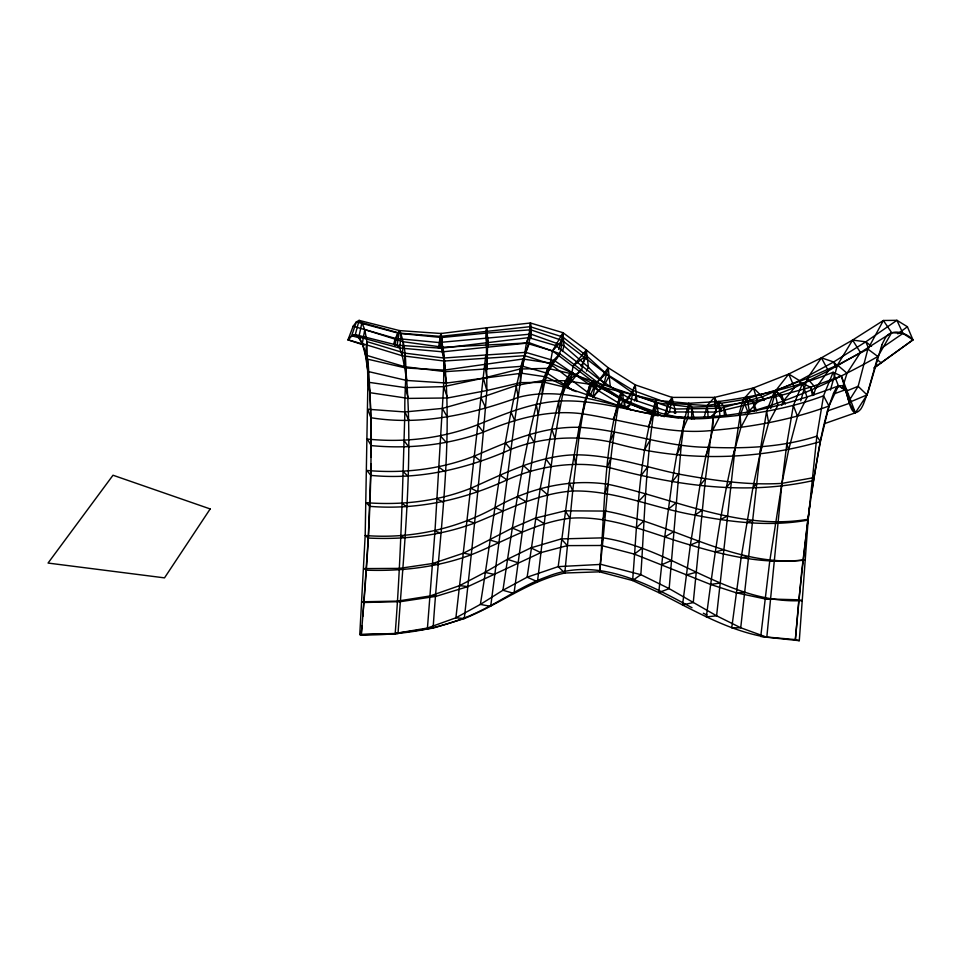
<?xml version="1.0" encoding="UTF-8"?>
<svg xmlns="http://www.w3.org/2000/svg" width="961" height="961" viewBox="0 0 961 961"><rect width="100%" height="100%" fill="white"/><g stroke="black" fill="none" stroke-linecap="round" stroke-linejoin="round"><path stroke-width="1.44" d="M363.414 344.278L348.002 339.822L351.642 335.785L355.294 334.62L359.09 320.373L361.889 322.692L364.748 329.611L366.922 341.611L367.895 382.166L365.18 535.517L359.774 634.608L395.187 633.467C400.941 559.758 402.623 485.822 404.893 411.945C404.064 385.109 409.987 356.123 399.56 330.608L359.09 320.373L356.351 321.923L353.143 326.223L348.002 339.822L364.219 345.203M359.774 634.608L398.022 633.611C404.125 545.319 413.903 456.415 405.65 367.967L367.835 359.21C374.946 451.045 369.132 543.313 361.228 634.945C401.59 635.365 442.769 629.323 479.287 611.388C502.279 600.457 523.12 585.189 547.241 576.636C597.478 556.083 648.555 584.18 692.016 607.736M371.15 457.208C371.378 434.768 371.162 412.305 369.649 389.902C366.453 371.967 369.697 348.447 355.858 334.74L352.086 335.473L348.002 339.822M824.91 423.489L855.398 412.81L841.368 376.039L833.127 372.267L823.529 395.836L816.862 436.15L808.213 519.228L799.288 640.687L766.806 637.239L740.727 627.761L716.594 615.797L669.168 588.637L640.843 574.666L601.081 564.395L558.197 566.63L527.133 577.201L502.927 590.27L480.368 604.421L455.898 617.803L427.441 628.038L395.187 633.467L433.123 628.122L464.283 618.56C472.728 542.641 480.776 466.662 486.855 390.526C486.771 369.529 486.206 348.771 486.542 327.821L530.436 323.004L562.954 332.686L586.306 349.972L608.169 367.727L635.257 384.88L672.003 397.398L714.455 397.41L753.496 387.908L788.729 374.021L821.427 357.828L852.587 340.074L883.375 320.493L896.925 320.313L907.4 326.74L912.95 339.87L873.969 368.027M630.776 409.746L565.224 387.283L544.659 382.322L520.526 382.634L486.855 390.526L447.598 397.974L408.257 398.407L369.829 392.665L367.895 382.166L405.506 387.643L443.598 386.646L483.359 378.141L520.093 369.012L547.794 368.363L569.993 373.433L657 402.875L691.812 407.224L723.573 405.71L753.064 401.35L781.629 395.175L810.567 387.199L841.368 376.039L849.476 403.284L855.398 412.81L867.026 394.923L877.873 356.519L891.664 332.662L860.455 352.531L828.358 370.838L794.507 387.595L757.616 402.07L715.921 412.077L669.553 411.933L629.023 398.238L599.544 379.679L555.77 345.576L528.742 337.647L441.471 348.242L397.109 345.155L355.294 334.62L358.885 336.987L362.309 343.582L365.396 354.993L404.533 366.67L445.231 371.655L486.831 368.904L487.563 347.173L486.65 333.059L530.688 329.803L562.209 340.47L606.007 373.745L633.131 390.43L668.267 403.32L707.188 405.494L743.093 399.728L776.116 390.154L807.276 378.43L837.463 365.072L867.867 349.095L883.375 320.493L891.664 332.662L902.932 333.419L912.95 339.87L874.306 367.775M691.62 418.888L691.812 407.224L688.833 403.32L655.786 400.281L590.018 384.244L565.5 380.784L542.905 380.496L516.093 385.553L480.92 397.578L442.348 408.425L404.893 411.945L367.655 409.242L370.922 417.723C421.11 425.879 471.19 414.383 518.291 397.386C551.085 388.676 584.756 397.325 616.746 405.302C689.698 430.408 768.584 412.365 838.424 385.914L844.959 389.902L834.16 393.818M371.066 463.863L368.279 538.232L362.826 616.313M610.379 387.079L608.169 367.727L603.208 386.634L598.018 390.43L554.953 360.928L525.727 352.363L485.785 354.981L455.898 617.803L464.283 618.56C498.531 604.841 528.31 581.153 564.804 573.02L572.72 490.999L578.894 437.856L579.099 427.345L584.756 401.494L590.018 384.244L593.057 381.085L598.018 390.43L625.515 407.296L630.824 409.662M439.934 348.062L440.234 336.386L441.111 333.503L486.542 327.821L488.164 342.476L487.563 347.173L442.697 351.834L399.68 348.002L358.885 336.987L361.889 322.692L401.242 333.563L441.676 337.527L486.65 333.059M406.671 380.46L404.533 366.67L404.989 353.155L366.922 341.611L365.396 354.993L367.955 371.463L406.671 380.46L446.625 383.031L521.643 373.228L545.968 376.856L576.264 391.68M595.303 398.166L550.136 363.883L524.742 355.678L444.162 361.024L402.287 355.774L362.309 343.582L364.748 329.611L403.392 341.756L443.033 347.233C454.493 440.691 439.117 534.772 433.123 628.122L427.441 628.038L434.985 531.121L443.598 386.646L443.886 358.021L441.111 333.503L399.56 330.608L395.271 338.38L393.746 343.978M486.542 327.821L486.062 337.671L486.843 343.401M438.492 348.314L440.234 336.386L530.064 326.692L562.726 336.963L586.871 356.075L609.01 376.256L636.314 395.5L674.874 409.026L720.546 408.281L762.277 396.821L799.492 380.616L833.655 361.985L865.801 341.828L896.925 320.313L902.932 333.419L881.177 348.399M813.859 394.947L810.567 387.199L802.507 383.487L793.354 405.59L786.855 443.778L781.93 483.371L766.806 637.239C736.907 632.338 709.29 618.668 682.526 604.962L690.37 545.019L699.968 485.461L705.77 456.547L712.642 430.384L713.242 417.771L718.828 401.47C757.929 396.376 796.537 387.079 833.127 372.267L838.424 385.914L828.983 406.022L820.394 441.592L813.474 480.488L807.745 520.129L798.855 599.796L795.36 639.606L799.288 640.687M562.425 351.498L563.975 345.936L562.954 332.686L552.527 350.897L550.136 363.883L544.659 382.322L538.16 414.575L514.003 593.43L502.927 590.27C513.462 519.901 523.385 449.051 542.905 380.496C546.22 373.769 547.326 364.315 554.953 360.928C562.197 353.36 561.668 342.428 562.954 332.686M542.16 393.493L542.905 380.496M579.099 427.345C541.944 426.228 507.696 441.748 474.35 456.091C440.162 469.473 403.32 473.641 366.862 470.458L370.838 475.371C419.056 480.14 466.89 468.776 510.844 449.376C542.328 436.823 576.984 435.225 610.031 441.868C678.31 461.712 752.151 461.196 820.394 441.592L816.862 436.15C782.05 447.394 745.195 448.727 708.93 447.309C664.64 447.273 623.052 429.819 579.099 427.345L569.332 482.758L558.197 566.63L564.804 573.02L599.556 571.831L632.59 580.54L640.843 574.666C644.819 516.489 645.768 457.82 655.786 400.281L657 402.875L658.417 415.789M726.384 415.188L723.573 405.71L718.828 401.47L688.833 403.32L687.968 417.951L682.154 431.081L676.688 455.166L672.123 481.869L664.712 537.007L658.741 592.577L682.526 604.962L693.253 602.571L705.494 478.71L713.242 417.771C750.733 415.056 788.212 409.062 823.529 395.836L828.983 406.022C791.624 419.789 752.223 427.032 712.642 430.384C668.267 435.417 625.863 420.245 582.57 413.843C548.287 409.182 514.64 418.984 483.335 432.162C447.454 445.099 409.122 449.183 371.222 445.604L367.306 439.057C404.725 442.901 442.54 438.336 477.665 424.75C503.84 414.299 530.292 402.899 558.773 401.085C611.16 398.491 660.603 424.065 713.242 417.771M621.226 391.475C602.871 449.544 605.382 511.732 599.556 571.831C606.715 511.817 608.878 450.853 621.226 391.475L622.536 391.668L623.221 399.235L625.515 407.296L630.608 404.113L633.131 390.43L635.257 384.88L636.951 401.085M655.786 400.281C638.308 458.613 637.636 520.225 632.59 580.54L658.741 592.577L669.168 588.637L681.229 445.291L684.749 418.335L688.833 403.32M404.533 366.67L402.287 355.774L403.392 341.756M361.228 634.945L362.045 625.575M521.643 373.228C520.73 355.63 534.016 340.975 530.436 323.004L528.742 337.647L526.412 343.173L522.628 366.249L514.712 420.63L490.687 606.355L480.368 604.421C493.642 522.52 502.519 439.549 522.904 359.018L551.206 363.21L576.552 375.054L581.609 369.829L586.306 349.972L573.212 365.949L570.582 378.91L567.434 386.562L573.273 390.767M530.304 338.356L530.436 323.004M674.442 413.302L674.874 409.026L672.003 397.398L668.267 403.32L664.135 416.75L669.553 411.933L672.003 397.398M774.506 391.199L777.869 405.434L768.644 422.804L760.079 453.832L752.883 487.9L741.135 557.716L731.741 627.833L740.727 627.761L760.836 446.865L766.59 411.344L774.506 391.199L781.629 395.175L785.293 404.052M735.129 447.79C721.531 503.396 713.819 560.239 706.323 616.926L716.594 615.797L735.129 447.79L740.174 415.272L746.985 397.157L753.064 401.35L756.643 411.056M402.287 355.774L399.68 348.002L401.242 333.563M760.079 453.832L760.836 446.865M781.93 483.371C747.141 485.497 712.509 480.26 678.382 474.025C643.69 466.674 609.875 454.421 573.957 454.841C536.995 456.139 504.044 473.689 470.95 488.224C437.675 501.462 401.734 505.33 366.189 502.723L369.829 506.351C417.098 510.243 464.139 499.672 506.976 479.899C538.448 466.085 573.369 460.703 607.34 467.046C674.033 485.125 745.159 495.984 813.474 480.488L812.093 477.941L781.93 483.371L769.725 561.308L760.74 636.494L795.36 639.606L801.798 570.414L809.823 504.861M565.5 380.784C551.218 446.961 545.896 514.603 537.451 581.681L527.133 577.201L540.25 488.332L551.83 429.135L558.773 401.085L565.5 380.784L569.993 373.433L572.972 373.144C610.607 393.361 648.987 415.813 692.605 418.576M811.156 495.636C817.066 461.4 820.946 426.167 833.487 393.517M578.894 437.856L584.756 401.494M399.56 330.608L397.109 345.155L399.68 348.002M654.705 415.861L657 402.875M665.829 415.981L668.267 403.32M657.216 415.897L657.78 413.05M623.725 407.464L624.806 402.046L633.131 390.43M781.365 486.35L788.669 449.724L797.498 416.269L807.084 397.373L802.507 383.487M682.154 431.081L684.749 418.335M608.169 367.727L599.544 379.679L595.556 383.607L592.865 396.581L603.208 386.634L630.608 404.113L657.288 415.404M486.831 368.904L522.628 366.249L525.727 352.363M544.659 382.322L547.794 368.363M582.57 413.843L590.018 384.244M394.659 345.804L397.722 333.011L440.234 336.386M601.214 545.488L603.04 537.848C672.772 548.287 729.543 604.457 802.183 600.613L798.855 599.796L764.968 598.907L736.21 592.793L710.611 584.456L634.356 554.113L601.214 545.488L567.338 545.62L540.815 552.647L467.863 586.618L435.994 596.349L400.641 601.634L363.931 602.511L362.129 601.778L397.518 601.105L430.228 595.928L459.718 585.597L484.969 572.36L507.348 559.314L530.94 547.854L561.272 538.905L603.04 537.848M704.065 418.083L707.188 405.494L714.455 397.41L721.471 411.068M881.85 344.987L868.528 390.322L863.41 404.209A23.544 4.913 -74.5 0 1 860.804 409.074C845.956 426.24 850.401 372.412 835.926 388.845M733.015 455.946L740.907 427.405L749.352 411.608L746.985 397.157M739.009 414.131L743.093 399.728L753.496 387.908L762.277 396.821L764.199 400.581M830.4 390.13L837.463 365.072L852.587 340.074L865.801 341.828L871.543 346.296M800.717 400.833L807.276 378.43L821.427 357.828L833.655 361.985L837.511 365.961M770.698 408.509L776.116 390.154L788.729 374.021L799.492 380.616L802.063 384.184M603.027 519.168L605.478 511.072C672.952 523.204 734.3 567.879 804.97 560.083L802.94 559.951C764.716 564.539 726.78 555.987 690.37 545.019C650.813 533.751 612.049 515.144 569.957 518.243C534.58 522.7 503.9 541.8 471.298 554.737C437.772 567.23 401.938 571.375 366.309 570.173L363.811 568.6L399.308 568.395L432.714 563.494L463.622 553.116L512.285 528.057L535.385 518.123L565.128 510.832L605.478 511.072M622.536 391.668L618.247 405.758L616.746 405.302M842.329 388.424L847.025 373.216L860.455 352.531L852.587 340.074M487.563 347.173L526.412 343.173L530.688 329.803M634.524 400.977L636.314 395.5M562.918 394.37L569.993 373.433M813.535 394.959L815.805 388.064L828.358 370.838L821.427 357.828M558.605 349.42L562.726 336.963M705.77 456.547L708.93 447.309M781.822 405.422L783.239 401.29L794.507 387.595L788.729 374.021M593.057 381.085L588.204 395.019L586.27 398.058M620.277 407.512L623.221 399.235M605.046 492.957L608.133 484.308C674.057 498.303 739.369 531.073 808.213 519.228L807.745 520.129C770.205 526.904 731.994 522.303 694.887 515.12C653.876 508.177 614.884 490.05 572.72 490.999C537.752 493.437 506.519 510.255 474.578 523.048C440.631 535.673 404.341 539.806 368.291 538.052L365.18 535.517C410.203 539.037 455.478 529.391 495.059 507.624C529.331 488.224 568.804 478.41 608.133 484.308M524.742 355.678L529.487 342.837L559.879 353.72L603.208 386.634M613.322 419.02L617.983 406.767M545.968 376.856L551.206 363.21M648.255 427.273L653.012 414.924M607.34 467.046L611.064 457.676M610.031 441.868L614.343 431.405M676.688 455.166L681.229 445.291M590.006 395.752L594.967 385.073M635.257 384.88L629.023 398.238L624.806 402.046L595.556 383.607L552.527 350.897L526.412 343.173M565.224 387.283L572.972 373.144M712.642 430.384L719.945 416.077L718.828 401.47M604.986 383.98L609.01 376.256M586.45 371.102L588.456 367.258L586.306 349.972M644.363 450.096L650.129 440.066M581.045 366.177L586.871 356.075M522.628 366.249L547.277 373.252L554.953 360.928M850.125 399.031L858.149 386.322L867.867 349.095L877.873 356.519C836.779 379.763 793.618 399.776 747.994 412.317L745.051 412.834M592.985 397.698L598.018 390.43M627.209 408.701L630.608 404.113M641.227 475.383L647.702 466.854M566.257 386.274L567.434 386.562L576.552 375.054M672.123 481.869L678.382 474.025M699.968 485.461L705.494 478.71M752.883 487.9L756.283 483.888M726.324 487.395L731.093 482.038M552.527 350.897L562.209 340.47M638.597 501.402L645.672 493.882M550.136 363.883L559.879 353.72M595.556 383.607L606.007 373.745M710.479 417.182L715.921 412.077L714.455 397.41M636.338 527.709L643.93 520.958M570.582 378.91L581.609 369.829M668.183 509.306L675.919 502.927M573.212 365.949L584.396 356.939M634.356 554.113L642.392 547.974M897.778 333.851L907.4 326.74M694.887 515.12L702.383 510.099M664.712 537.007L673.673 531.757M720.498 519.577L727.381 516.033M775.131 523.733L777.677 522.448M661.576 564.792L671.571 560.443M849.68 402.178L867.026 394.923L858.149 386.322L845.836 391.295M690.37 545.019L699.416 541.271M746.637 522.7L752.175 520.466M827.145 411.056L849.476 403.284L846.581 389.505L843.806 390.466M686.274 574.99L696.509 572.191M715.296 551.986L723.825 549.668M741.135 557.716L748.319 556.611M710.611 584.456L720.366 582.991M405.65 367.967L444.15 370.105L522.904 359.018M404.989 353.155L443.886 358.021L485.785 354.981M443.033 347.233L529.487 342.837M769.725 561.308L773.893 561.092M736.21 592.793L744.655 592.42M672.964 417.242L678.862 417.579M683.271 417.819L695.055 418.479M430.228 595.928L435.994 596.349M764.968 598.907L770.458 599.388M459.718 585.597L467.863 586.618M397.518 601.105L400.641 601.634M432.714 563.494L438.636 564.648M463.622 553.116L471.298 554.737M484.969 572.36L494.891 574.534M397.722 333.011L356.351 321.923L351.642 335.785L360.183 338.068M353.143 326.223L395.271 338.38L438.769 342.524L530.832 334.104L563.975 345.936L588.456 367.258L604.649 383.643M489.978 540.022L499.011 542.749M507.348 559.314L518.015 562.738M434.985 531.121L441.051 533.139M467.37 520.61L474.578 523.048M399.308 568.395L402.995 569.741M624.806 402.046L661.324 415.705M512.285 528.057L522.015 532.106M495.059 507.624L503.035 511.144M703.296 613.238L707.104 615.04M530.94 547.854L540.815 552.647M437.003 498.927L443.189 502.014M470.95 488.224L477.665 491.72M400.833 535.782L405.025 538.052M517.535 496.717L525.979 501.618M535.385 518.123L544.226 523.673M547.277 373.252L567.434 386.562M500.225 475.275L506.976 479.899M438.829 467.106L445.039 471.623M402.094 503.408L406.707 506.771M912.95 339.87C905.394 331.521 889.273 327.485 884.072 340.434A19.749 5.261 -73.7 0 0 881.85 344.987M474.35 456.091L480.572 461.124M877.009 359.51L881.405 363.078M837.463 365.072L847.025 373.216M540.25 488.332L547.686 494.819M523.204 465.376L529.967 471.479M403.103 471.503L407.969 476.212M440.582 436.138L446.577 442.721M561.272 538.905L567.338 545.62M807.276 378.43L815.805 388.064M505.486 443.093L510.844 449.376M477.665 424.75L483.335 432.162M404.004 440.51L408.761 446.997M545.692 458.589L551.242 466.301M565.128 510.832L569.957 518.243M776.116 390.154L783.239 401.29M529.415 434.228L533.992 442.072M442.348 408.425L447.61 417.518M404.893 411.945L408.966 420.582M480.92 397.578L485.689 407.812M865.801 341.828L868.66 348.447M510.868 411.728L514.712 420.63M569.332 482.758L572.72 490.999M793.354 405.59L797.498 416.269M743.093 399.728L747.994 412.317L757.616 402.07L753.496 387.908M833.655 361.985L835.674 367.366M443.598 386.646L447.598 397.974M444.162 361.024L441.471 348.242L441.111 333.503M551.83 429.135L554.965 438.516M799.492 380.616L800.765 384.724M786.855 443.778L788.669 449.724M483.359 378.141L486.855 390.526M405.506 387.643L408.257 398.407M810.567 387.199L812.562 395.572M762.277 396.821L762.902 399.62M781.629 395.175L783.323 403.656M691.812 407.224L694.046 418.804M444.15 370.105L446.625 383.031M573.957 454.841L575.675 464.055M536.214 404.113L538.16 414.575M516.093 385.553L518.291 397.386M674.874 409.026L675.679 413.41M766.59 411.344L768.644 422.804M753.064 401.35L754.637 411.368M484.849 364.615L486.975 378.214M486.29 331.052L487.84 342.621M530.064 326.692L531.073 338.428M443.886 358.021L445.231 371.655M723.573 405.71L724.522 415.837M720.546 408.281L720.798 411.128M707.188 405.494L708.197 417.843M441.676 337.527L442.697 351.834M740.174 415.272L740.907 427.405M486.879 344.494L487.407 358.153M520.093 369.012L520.526 382.634M558.773 401.085L558.978 412.786M833.487 393.481A48.987 8.937 -80.4 0 1 835.926 388.821M210.183 508.946L164.511 577.873L48.05 563.062L113.014 475.227L210.183 508.946"/></g></svg>
